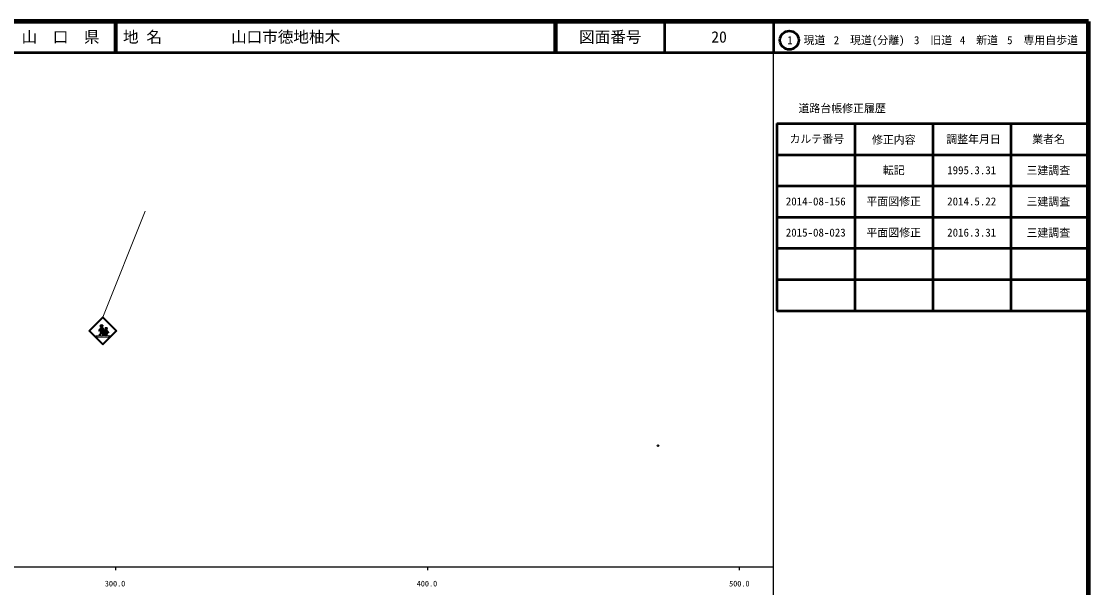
# Model space of a CAD drawing. Units: millimetres on the paper, with parts at other scales. Extents: x 40 to 680, y 20 to 380.
# Drawn here: x 337.8 to 680, y 198.4 to 380 of the extents above; entities that cross this region are included whole.
import ezdxf
from ezdxf.enums import TextEntityAlignment as Align

# ---------------------------------------------------------------- set-up
doc = ezdxf.new("R2010")
doc.units = ezdxf.units.MM
doc.header["$PDMODE"] = 32
doc.header["$PDSIZE"] = 0.5
doc.layers.add('M-OTRS', color=6, linetype='Continuous')
doc.layers.add('M-TTL-TXT', color=7, linetype='Continuous')
for name, color, linetype, lineweight in [('M-STR-STRC', 7, 'Continuous', 13), ('M-TTL', 2, 'Continuous', 140), ('M-TTL-BAND', 7, 'Continuous', 25), ('M-TTL-FRAM', 2, 'Continuous', 50), ('M-TTL-LINE', 7, 'Continuous', 50)]:
    doc.layers.add(name, color=color, linetype=linetype, lineweight=lineweight)
doc.styles.add('ＭＳ ゴシック', font='')
doc.styles.get('ＭＳ ゴシック').set_extended_font_data('MS Gothic')

msp = doc.modelspace()

# ---------------------------------------------------------------- hatches: boundary and pattern name
at = {"layer": 'M-STR-STRC'}
for points in [[(363.64, 280.008), (363.802, 280.014), (363.862, 279.093), (364.322, 279.111), (364.321, 279.114), (364.32, 279.117), (364.318, 279.12), (364.317, 279.123), (364.316, 279.126), (364.315, 279.129), (364.313, 279.132), (364.312, 279.135), (364.31, 279.138), (364.309, 279.141), (364.307, 279.144), (364.306, 279.147), (364.304, 279.15), (364.302, 279.153), (364.301, 279.155), (364.299, 279.158), (364.297, 279.161), (364.295, 279.164), (364.293, 279.166), (364.291, 279.169), (364.289, 279.172), (364.287, 279.174), (364.285, 279.177), (364.282, 279.179), (364.28, 279.182), (364.278, 279.184), (364.276, 279.186), (364.273, 279.189), (364.271, 279.191), (364.268, 279.193), (364.266, 279.195), (364.263, 279.198), (364.261, 279.2), (364.258, 279.202), (364.256, 279.204), (364.253, 279.206), (364.25, 279.208), (364.248, 279.21), (364.245, 279.211), (364.242, 279.213), (364.239, 279.215), (364.236, 279.217), (364.234, 279.218), (364.231, 279.22), (364.228, 279.221), (364.225, 279.223), (364.222, 279.224), (364.219, 279.226), (364.216, 279.227), (364.213, 279.228), (364.21, 279.23), (364.206, 279.231), (364.203, 279.232), (364.2, 279.233), (364.197, 279.234), (364.194, 279.235), (364.191, 279.236), (364.187, 279.237), (364.184, 279.237), (364.181, 279.238), (364.178, 279.239), (364.174, 279.239), (364.171, 279.24), (364.168, 279.241), (364.165, 279.241), (364.15, 280.417), (363.958, 280.804), (363.961, 280.925), (364.047, 280.928), (364.369, 280.582), (364.363, 280.254), (364.248, 280.148), (364.254, 279.811), (364.257, 279.807), (364.259, 279.804), (364.262, 279.8), (364.265, 279.797), (364.268, 279.793), (364.271, 279.79), (364.274, 279.787), (364.278, 279.783), (364.281, 279.78), (364.284, 279.777), (364.288, 279.774), (364.291, 279.771), (364.294, 279.768), (364.298, 279.765), (364.301, 279.762), (364.305, 279.76), (364.309, 279.757), (364.312, 279.754), (364.316, 279.752), (364.32, 279.749), (364.324, 279.747), (364.328, 279.744), (364.332, 279.742), (364.336, 279.74), (364.34, 279.738), (364.344, 279.736), (364.348, 279.734), (364.352, 279.732), (364.356, 279.73), (364.36, 279.728), (364.364, 279.726), (364.368, 279.725), (364.373, 279.723), (364.377, 279.722), (364.381, 279.72), (364.386, 279.719), (364.39, 279.717), (364.394, 279.716), (364.399, 279.715), (364.403, 279.714), (364.408, 279.713), (364.412, 279.712), (364.417, 279.711), (364.421, 279.711), (364.425, 279.71), (364.43, 279.709), (364.435, 279.709), (364.439, 279.708), (364.444, 279.708), (364.448, 279.708), (364.453, 279.708), (364.457, 279.707), (364.462, 279.707), (364.466, 279.707), (364.471, 279.708), (364.475, 279.708), (364.48, 279.708), (364.484, 279.708), (364.489, 279.709), (364.493, 279.709), (364.498, 279.71), (364.502, 279.711), (364.507, 279.711), (364.511, 279.712), (364.516, 279.713), (364.52, 279.714), (364.525, 279.715), (364.529, 279.716), (364.533, 279.718), (364.538, 279.719), (364.542, 279.72), (364.546, 279.722), (364.551, 279.723), (364.555, 279.725), (364.559, 279.726), (364.563, 279.728), (364.568, 279.73), (364.572, 279.732), (364.576, 279.734), (364.58, 279.736), (364.584, 279.738), (364.588, 279.74), (364.592, 279.742), (364.596, 279.745), (364.6, 279.747), (364.603, 279.75), (364.607, 279.752), (364.611, 279.755), (364.615, 279.757), (364.618, 279.76), (364.622, 279.763), (364.625, 279.766), (364.629, 279.768), (364.632, 279.771), (364.636, 279.774), (364.639, 279.777), (364.642, 279.781), (364.646, 279.784), (364.649, 279.787), (364.652, 279.79), (364.655, 279.794), (364.658, 279.797), (364.661, 279.801), (364.664, 279.804), (364.665, 279.805), (364.682, 279.637), (364.402, 279.108), (364.8, 279.119), (364.798, 279.288), (365.034, 279.648), (365.136, 279.116), (365.655, 279.161), (365.65, 279.165), (365.644, 279.169), (365.639, 279.172), (365.634, 279.176), (365.628, 279.18), (365.623, 279.183), (365.618, 279.187), (365.612, 279.19), (365.606, 279.193), (365.601, 279.197), (365.595, 279.2), (365.589, 279.203), (365.583, 279.205), (365.577, 279.208), (365.572, 279.211), (365.566, 279.213), (365.56, 279.216), (365.554, 279.218), (365.547, 279.22), (365.541, 279.223), (365.535, 279.225), (365.529, 279.226), (365.523, 279.228), (365.516, 279.23), (365.51, 279.232), (365.504, 279.233), (365.498, 279.234), (365.491, 279.236), (365.485, 279.237), (365.478, 279.238), (365.472, 279.239), (365.465, 279.24), (365.459, 279.24), (365.453, 279.241), (365.446, 279.241), (365.44, 279.242), (365.433, 279.242), (365.427, 279.242), (365.42, 279.242), (365.414, 279.242), (365.407, 279.242), (365.401, 279.241), (365.394, 279.241), (365.389, 279.241), (365.356, 279.761), (365.474, 279.834), (365.474, 279.979), (365.303, 280.213), (365.303, 280.319), (365.38, 280.322), (365.714, 280.065), (365.823, 280.109), (365.873, 280.222), (365.158, 281.035), (365.158, 281.156), (365.163, 281.158), (365.169, 281.16), (365.174, 281.162), (365.179, 281.165), (365.184, 281.167), (365.19, 281.169), (365.195, 281.172), (365.2, 281.174), (365.205, 281.177), (365.21, 281.18), (365.215, 281.183), (365.22, 281.186), (365.225, 281.189), (365.23, 281.192), (365.234, 281.195), (365.239, 281.198), (365.244, 281.202), (365.248, 281.205), (365.253, 281.209), (365.257, 281.212), (365.262, 281.216), (365.266, 281.22), (365.27, 281.223), (365.275, 281.227), (365.279, 281.231), (365.283, 281.235), (365.287, 281.239), (365.291, 281.244), (365.295, 281.248), (365.298, 281.252), (365.302, 281.256), (365.306, 281.261), (365.309, 281.265), (365.313, 281.27), (365.316, 281.275), (365.32, 281.279), (365.323, 281.284), (365.326, 281.289), (365.329, 281.294), (365.332, 281.299), (365.335, 281.303), (365.338, 281.308), (365.34, 281.314), (365.343, 281.319), (365.346, 281.324), (365.348, 281.329), (365.35, 281.334), (365.353, 281.339), (365.355, 281.345), (365.357, 281.35), (365.359, 281.355), (365.36, 281.358), (365.383, 281.526), (365.337, 281.659), (365.335, 281.663), (365.333, 281.668), (365.33, 281.673), (365.328, 281.678), (365.326, 281.682), (365.323, 281.687), (365.321, 281.692), (365.318, 281.696), (365.315, 281.701), (365.313, 281.705), (365.31, 281.71), (365.307, 281.714), (365.304, 281.718), (365.301, 281.723), (365.298, 281.727), (365.295, 281.731), (365.291, 281.735), (365.288, 281.739), (365.284, 281.743), (365.281, 281.747), (365.277, 281.751), (365.274, 281.755), (365.27, 281.758), (365.266, 281.762), (365.262, 281.766), (365.259, 281.769), (365.255, 281.773), (365.251, 281.776), (365.247, 281.779), (365.242, 281.783), (365.238, 281.786), (365.234, 281.789), (365.23, 281.792), (365.225, 281.795), (365.221, 281.798), (365.216, 281.801), (365.212, 281.803), (365.207, 281.806), (365.203, 281.809), (365.198, 281.811), (365.194, 281.813), (365.189, 281.816), (365.184, 281.818), (365.179, 281.82), (365.174, 281.822), (365.17, 281.824), (365.165, 281.826), (365.16, 281.828), (365.155, 281.83), (365.15, 281.831), (365.145, 281.833), (365.14, 281.834), (365.135, 281.836), (365.13, 281.837), (365.124, 281.838), (365.119, 281.839), (365.114, 281.84), (365.109, 281.841), (365.104, 281.842), (365.099, 281.843), (365.093, 281.844), (365.088, 281.844), (365.083, 281.845), (365.078, 281.845), (365.072, 281.845), (365.067, 281.846), (365.062, 281.846), (365.057, 281.846), (365.051, 281.846), (365.046, 281.845), (365.041, 281.845), (365.036, 281.845), (365.03, 281.844), (365.025, 281.844), (365.02, 281.843), (365.019, 281.843), (365.014, 281.844), (365.008, 281.844), (365.002, 281.845), (364.996, 281.845), (364.991, 281.845), (364.985, 281.845), (364.979, 281.845), (364.973, 281.845), (364.968, 281.845), (364.962, 281.844), (364.956, 281.844), (364.95, 281.843), (364.945, 281.843), (364.939, 281.842), (364.933, 281.841), (364.928, 281.84), (364.922, 281.839), (364.916, 281.838), (364.911, 281.837), (364.905, 281.835), (364.899, 281.834), (364.894, 281.832), (364.888, 281.831), (364.883, 281.829), (364.877, 281.827), (364.872, 281.825), (364.867, 281.823), (364.861, 281.821), (364.856, 281.819), (364.851, 281.817), (364.845, 281.814), (364.84, 281.812), (364.835, 281.809), (364.83, 281.807), (364.825, 281.804), (364.82, 281.801), (364.815, 281.798), (364.81, 281.795), (364.805, 281.792), (364.8, 281.789), (364.796, 281.786), (364.791, 281.782), (364.786, 281.779), (364.782, 281.775), (364.777, 281.772), (364.773, 281.768), (364.768, 281.764), (364.764, 281.76), (364.76, 281.757), (364.756, 281.753), (364.752, 281.749), (364.747, 281.745), (364.744, 281.74), (364.74, 281.736), (364.736, 281.732), (364.732, 281.727), (364.728, 281.723), (364.725, 281.718), (364.721, 281.714), (364.718, 281.709), (364.715, 281.705), (364.711, 281.7), (364.708, 281.695), (364.705, 281.69), (364.702, 281.685), (364.699, 281.68), (364.696, 281.675), (364.693, 281.67), (364.691, 281.665), (364.69, 281.664), (364.679, 281.272), (364.806, 281.128), (364.806, 281.029), (364.801, 281.03), (364.796, 281.03), (364.791, 281.03), (364.786, 281.03), (364.781, 281.03), (364.776, 281.03), (364.771, 281.03), (364.766, 281.03), (364.761, 281.029), (364.756, 281.029), (364.751, 281.028), (364.746, 281.028), (364.741, 281.027), (364.736, 281.026), (364.731, 281.025), (364.726, 281.024), (364.721, 281.023), (364.716, 281.022), (364.711, 281.021), (364.706, 281.02), (364.701, 281.018), (364.696, 281.017), (364.692, 281.015), (364.687, 281.014), (364.682, 281.012), (364.677, 281.01), (364.673, 281.008), (364.668, 281.006), (364.664, 281.004), (364.659, 281.002), (364.654, 281), (364.65, 280.998), (364.646, 280.995), (364.641, 280.993), (364.637, 280.99), (364.632, 280.988), (364.628, 280.985), (364.624, 280.982), (364.62, 280.979), (364.616, 280.977), (364.612, 280.974), (364.608, 280.971), (364.604, 280.968), (364.6, 280.964), (364.596, 280.961), (364.592, 280.958), (364.588, 280.954), (364.585, 280.951), (364.581, 280.948), (364.577, 280.944), (364.574, 280.94), (364.571, 280.937), (364.567, 280.933), (364.564, 280.929), (364.561, 280.925), (364.557, 280.921), (364.554, 280.917), (364.552, 280.914), (364.483, 280.914), (364.344, 281.168), (364.336, 281.186), (364.328, 281.203), (364.319, 281.221), (364.311, 281.238), (364.302, 281.256), (364.292, 281.273), (364.282, 281.29), (364.272, 281.306), (364.262, 281.323), (364.252, 281.339), (364.241, 281.355), (364.23, 281.371), (364.218, 281.387), (364.206, 281.403), (364.194, 281.418), (364.182, 281.433), (364.17, 281.448), (364.157, 281.463), (364.144, 281.478), (364.131, 281.492), (364.117, 281.506), (364.103, 281.52), (364.089, 281.533), (364.075, 281.547), (364.061, 281.56), (364.046, 281.573), (364.031, 281.585), (364.016, 281.597), (364.001, 281.609), (363.985, 281.621), (363.969, 281.633), (363.954, 281.644), (363.937, 281.655), (363.921, 281.665), (363.905, 281.676), (363.888, 281.686), (363.871, 281.696), (363.854, 281.705), (363.837, 281.714), (363.819, 281.723), (363.802, 281.732), (363.784, 281.74), (363.767, 281.748), (363.749, 281.756), (363.732, 281.762), (363.732, 281.826), (363.9, 282.016), (363.888, 282.299), (364.091, 282.49), (363.814, 282.513), (363.606, 282.785), (363.592, 282.781), (363.577, 282.778), (363.562, 282.774), (363.548, 282.77), (363.533, 282.766), (363.519, 282.761), (363.505, 282.757), (363.491, 282.752), (363.476, 282.746), (363.462, 282.741), (363.448, 282.735), (363.435, 282.729), (363.421, 282.723), (363.407, 282.716), (363.394, 282.71), (363.38, 282.703), (363.367, 282.696), (363.354, 282.688), (363.341, 282.681), (363.328, 282.673), (363.315, 282.665), (363.303, 282.656), (363.29, 282.648), (363.278, 282.639), (363.266, 282.63), (363.254, 282.621), (363.242, 282.612), (363.231, 282.602), (363.219, 282.592), (363.208, 282.582), (363.197, 282.572), (363.186, 282.562), (363.175, 282.551), (363.164, 282.541), (363.154, 282.53), (363.144, 282.519), (363.134, 282.507), (363.124, 282.496), (363.114, 282.484), (363.105, 282.472), (363.096, 282.461), (363.087, 282.448), (363.078, 282.436), (363.07, 282.424), (363.061, 282.411), (363.053, 282.399), (363.045, 282.386), (363.038, 282.373), (363.03, 282.36), (363.023, 282.346), (363.016, 282.333), (363.009, 282.32), (363.003, 282.306), (362.996, 282.292), (362.995, 282.288), (363.277, 282.057), (363.272, 281.815), (363.252, 281.793), (363.232, 281.77), (363.213, 281.747), (363.195, 281.723), (363.177, 281.699), (363.159, 281.675), (363.142, 281.651), (363.125, 281.626), (363.108, 281.601), (363.092, 281.575), (363.077, 281.55), (363.061, 281.524), (363.047, 281.498), (363.033, 281.471), (363.019, 281.445), (363.006, 281.418), (362.993, 281.391), (362.98, 281.363), (362.968, 281.336), (362.957, 281.308), (362.946, 281.28), (362.937, 281.255), (362.932, 281.256), (362.926, 281.256), (362.921, 281.256), (362.915, 281.256), (362.91, 281.256), (362.905, 281.256), (362.899, 281.255), (362.894, 281.255), (362.889, 281.255), (362.883, 281.254), (362.878, 281.253), (362.873, 281.253), (362.867, 281.252), (362.862, 281.251), (362.857, 281.25), (362.851, 281.249), (362.846, 281.248), (362.841, 281.246), (362.836, 281.245), (362.831, 281.244), (362.825, 281.242), (362.82, 281.24), (362.815, 281.239), (362.81, 281.237), (362.805, 281.235), (362.8, 281.233), (362.795, 281.231), (362.79, 281.229), (362.785, 281.226), (362.78, 281.224), (362.776, 281.222), (362.771, 281.219), (362.766, 281.216), (362.762, 281.214), (362.757, 281.211), (362.752, 281.208), (362.748, 281.205), (362.743, 281.202), (362.739, 281.199), (362.735, 281.196), (362.73, 281.193), (362.726, 281.19), (362.722, 281.186), (362.718, 281.183), (362.714, 281.179), (362.71, 281.176), (362.706, 281.172), (362.702, 281.168), (362.698, 281.165), (362.694, 281.161), (362.691, 281.157), (362.687, 281.153), (362.683, 281.149), (362.68, 281.145), (362.677, 281.14), (362.673, 281.136), (362.67, 281.132), (362.667, 281.128), (362.664, 281.123), (362.661, 281.119), (362.658, 281.114), (362.655, 281.11), (362.652, 281.105), (362.649, 281.1), (362.647, 281.096), (362.644, 281.091), (362.643, 281.088), (362.643, 280.672), (363.047, 280.69), (363.041, 280.158), (363.202, 279.968), (363.154, 279.922), (363.107, 279.875), (363.06, 279.827), (363.014, 279.779), (362.969, 279.729), (362.925, 279.679), (362.882, 279.628), (362.84, 279.577), (362.798, 279.524), (362.758, 279.471), (362.718, 279.418), (362.683, 279.368), (362.683, 279.363), (362.683, 279.358), (362.683, 279.354), (362.683, 279.349), (362.683, 279.344), (362.683, 279.339), (362.683, 279.334), (362.684, 279.33), (362.684, 279.325), (362.685, 279.32), (362.685, 279.315), (362.686, 279.311), (362.687, 279.306), (362.688, 279.301), (362.689, 279.296), (362.69, 279.292), (362.691, 279.287), (362.692, 279.282), (362.693, 279.278), (362.695, 279.273), (362.696, 279.269), (362.698, 279.264), (362.699, 279.26), (362.701, 279.255), (362.703, 279.251), (362.704, 279.246), (362.706, 279.242), (362.708, 279.237), (362.71, 279.233), (362.713, 279.229), (362.715, 279.225), (362.717, 279.22), (362.719, 279.216), (362.722, 279.212), (362.724, 279.208), (362.727, 279.204), (362.73, 279.2), (362.732, 279.196), (362.735, 279.192), (362.738, 279.188), (362.741, 279.184), (362.744, 279.181), (362.747, 279.177), (362.75, 279.173), (362.753, 279.17), (362.756, 279.166), (362.76, 279.163), (362.763, 279.159), (362.766, 279.156), (362.77, 279.153), (362.773, 279.149), (362.777, 279.146), (362.781, 279.143), (362.784, 279.14), (362.788, 279.137), (362.792, 279.134), (362.796, 279.131), (362.8, 279.129), (362.804, 279.126), (362.808, 279.123), (362.812, 279.121), (362.816, 279.118), (362.82, 279.116), (362.824, 279.113), (362.828, 279.111), (362.833, 279.109), (362.837, 279.107), (362.841, 279.105), (362.846, 279.103), (362.85, 279.101), (362.854, 279.099), (362.859, 279.097), (362.863, 279.095), (362.868, 279.094), (362.87, 279.093), (363.231, 279.093), (363.23, 279.098), (363.228, 279.102), (363.226, 279.106), (363.225, 279.111), (363.223, 279.115), (363.221, 279.12), (363.219, 279.124), (363.217, 279.128), (363.215, 279.132), (363.213, 279.137), (363.211, 279.141), (363.208, 279.145), (363.206, 279.149), (363.203, 279.153), (363.201, 279.157), (363.198, 279.161), (363.196, 279.165), (363.193, 279.169), (363.19, 279.173), (363.187, 279.176), (363.184, 279.18), (363.181, 279.184), (363.178, 279.187), (363.175, 279.191), (363.172, 279.195), (363.169, 279.198), (363.165, 279.201), (363.162, 279.205), (363.159, 279.208), (363.155, 279.211), (363.152, 279.214), (363.148, 279.217), (363.144, 279.22), (363.141, 279.223), (363.137, 279.226), (363.133, 279.229), (363.129, 279.232), (363.126, 279.235), (363.122, 279.237), (363.118, 279.24), (363.114, 279.242), (363.11, 279.245), (363.105, 279.247), (363.101, 279.249), (363.097, 279.252), (363.093, 279.254), (363.089, 279.256), (363.084, 279.258), (363.08, 279.26), (363.076, 279.262), (363.071, 279.263), (363.067, 279.265), (363.062, 279.267), (363.058, 279.268), (363.053, 279.27), (363.049, 279.271), (363.044, 279.272), (363.04, 279.273), (363.035, 279.275), (363.034, 279.275), (363.065, 279.302), (363.095, 279.33), (363.125, 279.359), (363.154, 279.388), (363.183, 279.417), (363.211, 279.447), (363.239, 279.478), (363.266, 279.509), (363.292, 279.54), (363.319, 279.572), (363.344, 279.604), (363.369, 279.637), (363.393, 279.67), (363.417, 279.704), (363.44, 279.738), (363.463, 279.772), (363.485, 279.807), (363.506, 279.842), (363.519, 279.864)], [(365.891, 278.653), (366.365, 279.161), (365.655, 279.161), (365.136, 279.116), (364.877, 279.116), (364.8, 279.119), (364.402, 279.108), (364.322, 279.111), (363.862, 279.093), (363.231, 279.093), (362.87, 279.093), (361.664, 279.093), (362.059, 278.653)]]:
    msp.add_hatch(color=256, dxfattribs=at).paths.add_polyline_path(points)

# ---------------------------------------------------------------- linework, layer by layer
at = {"layer": 'M-OTRS'}
msp.add_point((541.89, 243.89), dxfattribs=at)
at = {"layer": 'M-STR-STRC'}
for p, q in [((377.543, 319.094), (363.889, 285.139)), ((359.419, 280.712), (363.919, 285.212)), ((359.772, 280.712), (363.919, 284.859)), ((368.419, 280.712), (363.919, 285.212)), ((368.066, 280.712), (363.919, 284.859)), ((359.419, 280.712), (363.919, 276.212)), ((359.772, 280.712), (363.919, 276.565)), ((362.643, 281.088), (362.643, 280.672)), ((362.643, 280.672), (363.047, 280.69)), ((362.995, 282.288), (363.277, 282.057)), ((363.047, 280.69), (363.041, 280.158)), ((363.277, 282.057), (363.272, 281.815)), ((363.814, 282.513), (363.606, 282.785)), ((363.9, 282.016), (363.732, 281.826)), ((363.732, 281.826), (363.732, 281.762)), ((364.091, 282.49), (363.814, 282.513)), ((364.091, 282.49), (363.888, 282.299)), ((363.888, 282.299), (363.9, 282.016)), ((363.919, 276.565), (368.066, 280.712)), ((363.919, 276.212), (368.419, 280.712)), ((363.958, 280.804), (363.961, 280.925)), ((364.15, 280.417), (363.958, 280.804)), ((363.961, 280.925), (364.047, 280.928)), ((364.047, 280.928), (364.369, 280.582)), ((364.344, 281.168), (364.483, 280.914)), ((364.483, 280.914), (364.552, 280.914)), ((364.679, 281.272), (364.69, 281.664)), ((364.806, 281.128), (364.679, 281.272)), ((364.806, 281.029), (364.806, 281.128)), ((365.158, 281.156), (365.158, 281.035)), ((365.158, 281.035), (365.873, 280.222)), ((365.337, 281.659), (365.383, 281.526)), ((365.383, 281.526), (365.36, 281.358)), ((361.664, 279.093), (362.87, 279.093)), ((361.664, 279.093), (362.059, 278.653)), ((362.059, 278.653), (365.891, 278.653)), ((363.041, 280.158), (363.202, 279.968)), ((363.231, 279.093), (363.862, 279.093)), ((363.519, 279.864), (363.64, 280.008)), ((363.64, 280.008), (363.802, 280.014)), ((363.802, 280.014), (363.862, 279.093)), ((364.165, 279.241), (364.15, 280.417)), ((364.363, 280.254), (364.248, 280.148)), ((364.248, 280.148), (364.254, 279.811)), ((364.402, 279.108), (364.322, 279.111)), ((364.369, 280.582), (364.363, 280.254)), ((364.682, 279.637), (364.402, 279.108)), ((364.665, 279.805), (364.682, 279.637)), ((364.798, 279.288), (365.034, 279.648)), ((364.8, 279.119), (364.798, 279.288)), ((364.877, 279.116), (364.8, 279.119)), ((364.877, 279.116), (365.136, 279.116)), ((365.034, 279.648), (365.136, 279.116)), ((365.38, 280.322), (365.303, 280.319)), ((365.303, 280.319), (365.303, 280.213)), ((365.303, 280.213), (365.474, 279.979)), ((365.474, 279.834), (365.356, 279.761)), ((365.356, 279.761), (365.389, 279.241)), ((365.714, 280.065), (365.38, 280.322)), ((365.474, 279.979), (365.474, 279.834)), ((365.655, 279.161), (366.365, 279.161)), ((365.823, 280.109), (365.714, 280.065)), ((365.873, 280.222), (365.823, 280.109)), ((366.365, 279.161), (365.891, 278.653))]:
    msp.add_line(p, q, dxfattribs=at)
for centre, radius, start, end in [((362.917, 280.948), 0.308, 86.28867, 152.95883), ((364.552, 280.67), 1.718, 138.17703, 160.06934), ((363.785, 281.94), 0.863, 101.90989, 156.19638), ((363.319, 280.725), 1.117, 23.37044, 68.27431), ((364.783, 280.742), 0.288, 85.52391, 143.364), ((364.985, 281.515), 0.33, 83.95474, 153.12523), ((365.058, 281.544), 0.301, 22.24618, 97.37057), ((365.05, 281.467), 0.329, 289.23067, 340.76933), ((362.957, 279.354), 0.275, 177.01244, 251.54617), ((365.819, 277.179), 3.825, 133.17171, 145.08347), ((361.478, 281.05), 2.36, 311.23071, 329.82437), ((362.973, 279.011), 0.271, 17.68097, 76.9396), ((364.141, 279.052), 0.19, 17.79602, 82.59769), ((364.461, 279.968), 0.26, 217.04728, 321.30403), ((365.422, 278.87), 0.372, 51.35521, 95.23461)]:
    msp.add_arc(centre, radius, start, end, dxfattribs=at)
at = {"layer": 'M-TTL'}
for p, q in [((680, 380), (40, 380)), ((680, 20), (680, 380))]:
    msp.add_line(p, q, dxfattribs=at)
at = {"layer": 'M-TTL-BAND'}
for p, q in [((579, 20), (579, 370)), ((40, 205), (579, 205)), ((368, 205), (368, 204)), ((468, 205), (468, 204)), ((568, 205), (568, 204))]:
    msp.add_line(p, q, dxfattribs=at)
at = {"layer": 'M-TTL-FRAM'}
for p, q in [((580, 347.197), (580, 287.197)), ((580, 347.197), (680, 347.197)), ((580, 287.197), (680, 287.197))]:
    msp.add_line(p, q, dxfattribs=at)
at = {"layer": 'M-TTL-LINE'}
for p, q in [((367.75, 380), (367.75, 370)), ((368.25, 380), (368.25, 370)), ((508.747, 380), (508.747, 370)), ((509.247, 380), (509.247, 370)), ((543.997, 380), (543.997, 370)), ((579, 380), (579, 370)), ((40, 370), (680, 370)), ((605, 347.197), (605, 287.197)), ((630, 347.197), (630, 287.197)), ((655, 347.197), (655, 287.197)), ((580, 337.197), (680, 337.197)), ((580, 327.197), (680, 327.197)), ((580, 317.197), (680, 317.197)), ((580, 307.197), (680, 307.197)), ((580, 297.197), (680, 297.197))]:
    msp.add_line(p, q, dxfattribs=at)
msp.add_circle((584.031, 373.958), 3, dxfattribs=at)

# ---------------------------------------------------------------- texts
at = {"layer": 'M-TTL-BAND', "style": 'ＭＳ ゴシック'}
for s, p in [('300.0', (367.844, 198.195)), ('400.0', (467.844, 198.195)), ('500.0', (568, 198.195))]:
    msp.add_text(s, height=1.833, dxfattribs=at).set_placement(p, align=Align.BOTTOM_CENTER)
at = {"layer": 'M-TTL-TXT', "style": 'ＭＳ ゴシック'}
for s, height, p in [('山\u3000口\u3000県', 3.666, (350.375, 375)), ('図面番号', 3.666, (526.622, 375)), ('20', 3.666, (561.497, 375)), ('1\u3000現道', 2.566, (589.448, 373.958)), ('2\u3000現道(分離)', 2.566, (609.619, 373.958)), ('3\u3000旧道', 2.566, (630.121, 373.958)), ('4\u3000新道', 2.566, (644.824, 373.958)), ('5\u3000専用自歩道', 2.566, (665.228, 373.958)), ('道路台帳修正履歴', 2.566, (600.968, 352.113)), ('カルテ番号', 2.566, (592.839, 342.277)), ('修正内容', 2.566, (617.509, 342.023)), ('調整年月日', 2.566, (643.089, 342.197)), ('業者名', 2.566, (667.134, 342.197)), ('転記', 2.566, (617.5, 332.245)), ('1995.3.31', 2.566, (642.5, 332.245)), ('三建調査', 2.566, (667.077, 332.189)), ('2014-08-156', 2.566, (592.5, 322.245)), ('平面図修正', 2.566, (617.5, 322.245)), ('2014.5.22', 2.566, (642.5, 322.245)), ('三建調査', 2.566, (667.077, 322.189)), ('2015-08-023', 2.566, (592.5, 312.245)), ('平面図修正', 2.566, (617.5, 312.245)), ('2016.3.31', 2.566, (642.5, 312.245)), ('三建調査', 2.566, (667.077, 312.189))]:
    msp.add_text(s, height=height, dxfattribs=at).set_placement(p, align=Align.MIDDLE_CENTER)
for s, p in [('地 名', (370.38, 375)), ('山口市徳地柚木', (405.024, 375))]:
    msp.add_text(s, height=3.666, dxfattribs=at).set_placement(p, align=Align.MIDDLE_LEFT)

doc.saveas('drawing.dxf')
